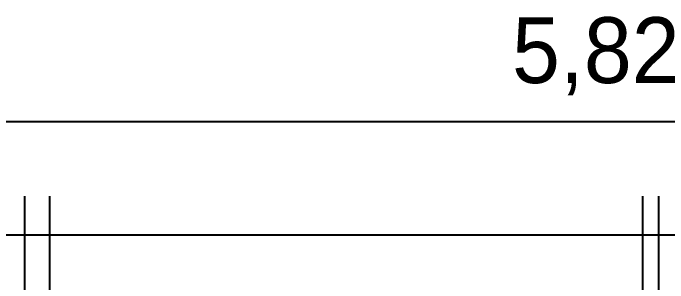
# Model space of a CAD drawing. Header units: millimetres. Extents: x 840000 to 1054178, y 0 to 59400.
# Drawn here: x 870072 to 872557, y 26308 to 27333 of the extents above; entities that cross this region are included whole.
import ezdxf
from ezdxf.xclip import XClip

# ---------------------------------------------------------------- set-up
doc = ezdxf.new("R2010")
doc.units = ezdxf.units.MM
doc.header["$LTSCALE"] = 100
doc.header["$XCLIPFRAME"] = 0
doc.linetypes.add('X - 단위세대 확장형$0$CEN', pattern=[62, 60, -1, 0, -1])
doc.layers.get('DEFPOINTS').update_dxf_attribs({"color": 145})
for name, color, linetype in [('DIM', 7, 'Continuous'), ('SYM', 7, 'Continuous'), ('X - 단위세대 확장형$0$A-CEN', 1, 'X - 단위세대 확장형$0$CEN'), ('X - 단위세대 확장형$0$AA-WAXM-CONC', 2, 'Continuous')]:
    doc.layers.add(name, color=color, linetype=linetype)
doc.layers.add('X - 단위세대 확장형$0$A-MC', color=171, linetype='Continuous', plot=False)
doc.styles.add('HAUD01', font='Dotum.ttf')
doc.dimstyles.new('HAUD-80', dxfattribs={"dimscale": 100, "dimtxt": 2.5, "dimasz": 0.5, "dimexe": 0, "dimexo": 1.5, "dimgap": 1, "dimtad": 1, "dimdec": 0, "dimdsep": 46, "dimlunit": 6, "dimtxsty": 'HAUD01', "dimblk": 'Z_DOT', "dimcen": 2.5, "dimdle": 1.5, "dimclrd": 7, "dimclre": 7, "dimclrt": 4, "dimadec": 0, "dimazin": 0, "dimtfac": 1, "dimtdec": 0, "dimtix": 1, "dimtmove": 2, "dimatfit": 3, "dimfxl": 1, "dimtvp": 1, "dimtolj": 1, "dimtzin": 0, "dimarcsym": 0})

# ---------------------------------------------------------------- blocks, each defined once
blk = doc.blocks.new('Z_DOT')
at = {"layer": 'DIM', "color": 0}
for p, q in [((0, -3), (0, 3)), ((-3, 0), (3, 0))]:
    blk.add_line(p, q, dxfattribs=at)
for radius in [1.05, 0.525]:
    blk.add_circle((0, 0), radius, dxfattribs=at)
blk = doc.blocks.new('*D75')
at = {"layer": 'DEFPOINTS', "color": 0, "transparency": 16777216}
for p in [(869462.1, 26919.2), (869462.1, 26490.7), (875287.1, 26490.7)]:
    blk.add_point(p, dxfattribs=at)
at = {"layer": 'DIM', "color": 7, "lineweight": -2, "transparency": 16777216}
for p, q in [((869462.1, 26640.7), (869462.1, 26919.2)), ((875237.1, 26919.2), (869512.1, 26919.2)), ((875287.1, 26640.7), (875287.1, 26919.2))]:
    blk.add_line(p, q, dxfattribs=at)
at = {"layer": 'DIM', "color": 7, "lineweight": -2, "transparency": 16777216, "xscale": 50, "yscale": 50, "zscale": 50, "rotation": 180}
blk.add_blockref('Z_DOT', (869462.1, 26919.2), dxfattribs=at)
at = {"layer": 'DIM', "color": 7, "lineweight": -2, "transparency": 16777216, "xscale": 50, "yscale": 50, "zscale": 50}
blk.add_blockref('Z_DOT', (875287.1, 26919.2), dxfattribs=at)
at = {"layer": 'DIM', "color": 4, "transparency": 16777216, "insert": (872374.6, 27168.5), "char_height": 250, "attachment_point": 5, "style": 'HAUD01'}
blk.add_mtext('\\A1;5,825', dxfattribs=at)
blk = doc.blocks.new('X - 단위세대 확장형$0$A$C6f67e9a2')
at = {"layer": 'X - 단위세대 확장형$0$A-CEN'}
for p, q in [((3485, -23722.5), (3485, -22426.6)), ((5890, -23722.5), (5890, -22426.6))]:
    blk.add_line(p, q, dxfattribs=at)
at = {"layer": 'X - 단위세대 확장형$0$A-MC'}
for p, q in [((3580, -23722.5), (3580, -22426.6)), ((5830, -23722.5), (5830, -22426.6))]:
    blk.add_line(p, q, dxfattribs=at)
at = {"layer": 'X - 단위세대 확장형$0$AA-WAXM-CONC'}
blk.add_line((2730, -22572.5), (8555, -22572.5), dxfattribs=at)
blk = doc.blocks.new('X - 단위세대 확장형', base_point=(-475.4, -286.7))
blk.add_blockref('X - 단위세대 확장형$0$A$C6f67e9a2', (45882, 64955.6))

msp = doc.modelspace()

# ---------------------------------------------------------------- block references
at = {"layer": 'SYM'}
ref = msp.add_blockref('X - 단위세대 확장형', (820274.7, -16179.1), dxfattribs=at)
XClip(ref).set_block_clipping_path([(27286.2339647645, 22495.2025850526), (88213.6007378809, 68689.6277392105)])

# ---------------------------------------------------------------- next in the draw order: dimensions: what is measured, and where the dimension line sits
at = {"layer": 'DIM'}
dim = msp.add_linear_dim(base=(869462.1, 26919.2), p1=(875287.1, 26490.7), p2=(869462.1, 26490.7), dimstyle='HAUD-80', override={"dimscale": 100}, dxfattribs=at)
dim.commit()
dim.dimension.update_dxf_attribs({"geometry": '*D75', "text_midpoint": (872374.6, 27168.5)})

doc.saveas('drawing.dxf')
